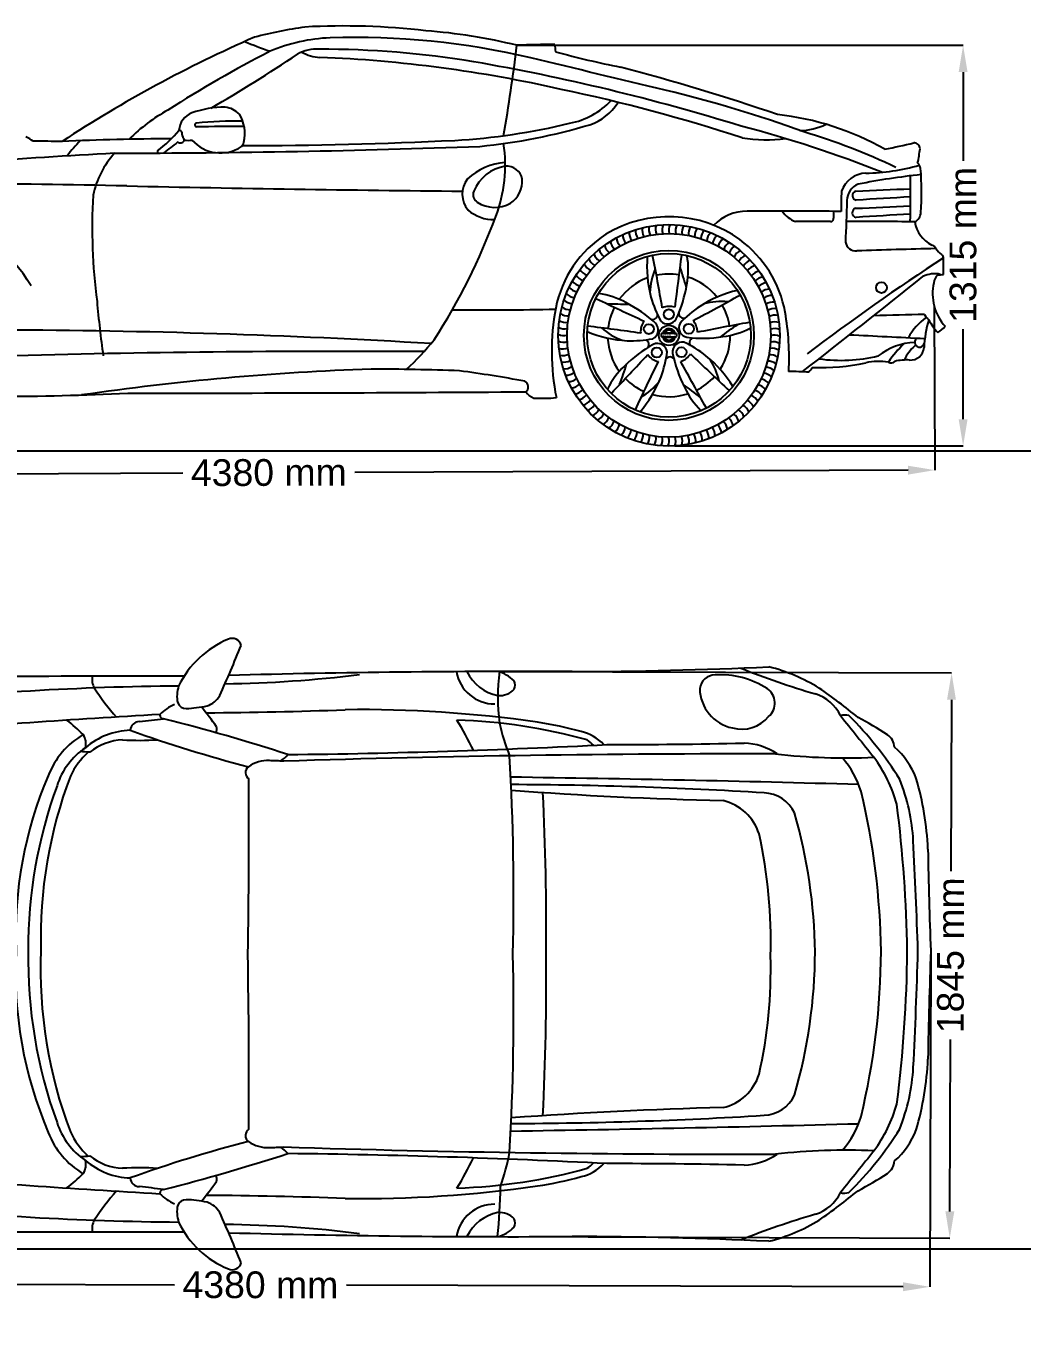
# Model space of a CAD drawing. Header units: millimetres. Extents: x 3410 to 10629, y 345 to 4475.
# Drawn here: x 4999 to 8162, y 350 to 4475 of the extents above; entities that cross this region are included whole.
import ezdxf

# ---------------------------------------------------------------- set-up
doc = ezdxf.new("R2010")
doc.units = ezdxf.units.MM
doc.header["$MEASUREMENT"] = 0
doc.styles.get("Standard").update_dxf_attribs({"font": 'arial.ttf'})
doc.dimstyles.get("Standard").update_dxf_attribs({"dimtxt": 85, "dimasz": 85, "dimexe": 0.18, "dimexo": 0.0625, "dimgap": 30, "dimtad": 0, "dimdec": 4, "dimzin": 0, "dimdsep": 46, "dimtxsty": 'Standard', "dimcen": 0.09, "dimadec": 0, "dimazin": 0, "dimtfac": 1, "dimtdec": 4, "dimtofl": 0, "dimtmove": 0, "dimatfit": 3, "dimfxl": 0, "dimtolj": 1, "dimtzin": 0, "dimarcsym": 0})

# ---------------------------------------------------------------- blocks, each defined once
blk = doc.blocks.new('*D5')
at = {"color": 0, "lineweight": -2, "transparency": 16777216}
for p, q in [((6558.1, 4413.7), (7975.4, 4413.7)), ((7975.2, 4328.7), (7975.2, 4047)), ((7975.2, 3226.4), (7975.2, 3512.6)), ((7059.7, 3141.4), (7975.4, 3141.4))]:
    blk.add_line(p, q, dxfattribs=at)
at = {"color": 0, "transparency": 16777216}
for points in [[(7961.1, 4328.7), (7989.4, 4328.7), (7975.2, 4413.7)], [(7961.1, 3226.4), (7989.4, 3226.4), (7975.2, 3141.4)]]:
    blk.add_solid(points, dxfattribs=at)
at = {"layer": 'Defpoints', "color": 0, "transparency": 16777216}
for p in [(6558.1, 4413.7), (7059.6, 3141.4), (7975.2, 3141.4)]:
    blk.add_point(p, dxfattribs=at)
at = {"color": 0, "transparency": 16777216, "insert": (7975.2, 3779.8), "char_height": 85, "attachment_point": 5, "rotation": 90}
blk.add_mtext('\\A1;1315 mm', dxfattribs=at)
blk = doc.blocks.new('*D6')
at = {"color": 0, "lineweight": -2, "transparency": 16777216}
for p, q in [((3652.7, 3569.6), (3654.7, 3048.3)), ((7883.3, 3586), (7885.3, 3064.7)), ((3739.7, 3048.8), (5497.1, 3055.6)), ((7800.3, 3064.5), (6042.9, 3057.7))]:
    blk.add_line(p, q, dxfattribs=at)
at = {"color": 0, "transparency": 16777216}
for points in [[(3739.7, 3063), (3739.8, 3034.6), (3654.7, 3048.5)], [(7800.3, 3078.7), (7800.4, 3050.4), (7885.3, 3064.8)]]:
    blk.add_solid(points, dxfattribs=at)
at = {"layer": 'Defpoints', "color": 0, "transparency": 16777216}
for p in [(3652.7, 3569.7), (7883.3, 3586), (7885.3, 3064.8)]:
    blk.add_point(p, dxfattribs=at)
at = {"color": 0, "transparency": 16777216, "insert": (5770, 3056.7), "char_height": 85, "attachment_point": 5, "rotation": 0.2219}
blk.add_mtext('\\A1;4380 mm', dxfattribs=at)
blk = doc.blocks.new('*D7')
at = {"color": 0, "lineweight": -2, "transparency": 16777216}
for p, q in [((6502.7, 2425.2), (7938.8, 2420.6)), ((7938.4, 2335.6), (7936.6, 1791.3)), ((7933.2, 711), (7934.9, 1256.9)), ((6496.9, 630.6), (7933.1, 626))]:
    blk.add_line(p, q, dxfattribs=at)
at = {"color": 0, "transparency": 16777216}
for points in [[(7924.2, 2335.7), (7952.5, 2335.6), (7938.7, 2420.6)], [(7919, 711), (7947.3, 710.9), (7932.9, 626)]]:
    blk.add_solid(points, dxfattribs=at)
at = {"layer": 'Defpoints', "color": 0, "transparency": 16777216}
for p in [(6502.6, 2425.2), (6496.8, 630.6), (7932.9, 626)]:
    blk.add_point(p, dxfattribs=at)
at = {"color": 0, "transparency": 16777216, "insert": (7935.8, 1524.1), "char_height": 85, "attachment_point": 5, "rotation": 89.8158}
blk.add_mtext('\\A1;1845 mm', dxfattribs=at)
blk = doc.blocks.new('*D8')
at = {"color": 0, "lineweight": -2, "transparency": 16777216}
for p, q in [((3641.7, 1549.3), (3638.7, 482.7)), ((7872.4, 1537.7), (7869.5, 471.1)), ((3723.7, 482.7), (5470.5, 477.9)), ((7784.5, 471.5), (6016.3, 476.4))]:
    blk.add_line(p, q, dxfattribs=at)
at = {"color": 0, "transparency": 16777216}
for points in [[(3723.8, 496.8), (3723.7, 468.5), (3638.7, 482.9)], [(7784.5, 485.7), (7784.4, 457.3), (7869.5, 471.3)]]:
    blk.add_solid(points, dxfattribs=at)
at = {"layer": 'Defpoints', "color": 0, "transparency": 16777216}
for p in [(3641.7, 1549.3), (7872.4, 1537.7), (7869.5, 471.3)]:
    blk.add_point(p, dxfattribs=at)
at = {"color": 0, "transparency": 16777216, "insert": (5743.4, 477.1), "char_height": 85, "attachment_point": 5, "rotation": 359.8428}
blk.add_mtext('\\A1;4380 mm', dxfattribs=at)

msp = doc.modelspace()

# ---------------------------------------------------------------- linework, layer by layer
at = {"color": 5}
for p, q in [((3409.90942, 3126.17317), (10629.19221, 3126.17317)), ((3439.02729, 592.41322), (10629.19221, 592.41322))]:
    msp.add_line(p, q, dxfattribs=at)
at = {"color": 7}
for centre, radius in [((7040.91698, 3492.62827), 351.71009), ((7040.91698, 3492.62827), 323.46339), ((7040.91698, 3492.62827), 270.00748), ((7040.91698, 3492.62827), 270.00748), ((7040.91698, 3492.62827), 260.1165), ((7715.95492, 3644.24897), 17.32608), ((7040.39816, 3559.36604), 15.96558), ((6977.28528, 3512.75795), 15.96558), ((7040.91698, 3492.62827), 32.03948), ((7104.22804, 3513.74481), 15.96558), ((7002.10925, 3438.33134), 15.96558), ((7080.56419, 3438.94125), 15.96558)]:
    msp.add_circle(centre, radius, dxfattribs=at)
for centre, radius, start, end in [((6101.63907, 2988.89768), 1498.66385, 98.323326, 104.56369628), ((6007.71618, 2198.25816), 2276.84385, 83.42148461, 93.09730967), ((6122.55578, 2623.66083), 1842.24491, 76.32525373, 85.45428348), ((7365.83693, 678.1432), 4103.67415, 113.5717263, 123.28916201), ((10865.95029, 17821.04294), 14359.56947, 248.885973125, 249.22995995), ((5984.41811, 3900.4645), 537.23225, 92.07851393, 113.08316804), ((6044.49531, 2010.53286), 2428.11428, 76.72606003, 91.87774776), ((6723.33935, 379.80089), 4037.26721, 90.6383501, 92.34596031), ((7051.4301, 4442.11006), 373.92665, 183.87846877, 187.46427141), ((7580.29989, 881.87473), 3950.10361, 117.21514467, 122.64263071), ((2657.17388, 9213.82651), 5794.73085, 300.370100165, 303.565733682), ((5920.87958, 4281.33313), 120.00472, 85.63983889, 119.90929228), ((5934.86516, 4489.5126), 114.22846, 238.39726152, 268.53345298), ((5945.33032, 1525.66882), 2875.36257, 80.46873803, 90.30542021), ((5768.30516, 200.75908), 4177.7684, 77.12925671, 87.75524156), ((793.6107, 5118.36504), 5807.38232, 350.1683203, 353.030427934), ((-488288.88881, -2057093.94359), 2120039.18808, 76.48876595806, 76.50062322702), ((7392.76133, 6934.10384), 2638.47798, 254.34249477, 258.95391988), ((5274.32305, -2266.09573), 6725.97789, 72.736982328, 80.180108496), ((5138.86129, -2326.34985), 6896.169, 70.987873153, 75.313620882), ((5592.52401, -1015.13961), 5403.18923, 71.8780315, 78.18420496), ((6126.22403, 481.55967), 3895.70984, 69.83420295, 76.60653539), ((5707.97014, 3736.55968), 537.64262, 118.71913584, 135.22607637), ((5626.713, 3927.22501), 289.78604, 89.06242423, 110.38410904), ((5623.72774, 4143.07555), 74.2996, 44.81072267, 84.03053114), ((6676.5027, 4411.46619), 250.26664, 281.28903942, 316.25167012), ((6733.79567, 4324.37992), 172.10193, 289.01090958, 327.07909532), ((5547.58269, 4139.76204), 62.99649, 110.25145557, 176.94704041), ((5541.21085, 4161.00075), 6.07672, 102.61887411, 271.30300721), ((5667.93489, 2776.98923), 1395.82752, 89.20887129, 95.26364876), ((5574.64548, 4133.34135), 119.23945, 346.87459647, 31.38491587), ((7291.94023, 3320.10241), 878.51526, 60.33744895, 83.89216292), ((5141.33752, 4439.41719), 453.51377, 307.34798016, 319.20587871), ((5486.12913, 4135.18176), 8.06744, 20.90765317, 100.3797516), ((5516.51024, 4134.67936), 23.09376, 171.58053162, 225.14182337), ((6108.37119, -45072.38882), 49230.57992, 90.485021031, 90.659929151), ((6243.57514, 6158.38344), 2049.79805, 273.26793103, 283.59785904), ((6262.22484, 5916.28366), 1832.23438, 275.5889269, 286.73659833), ((6343.23413, 567.29371), 3707.38562, 68.21479926, 75.51875346), ((7452.36666, 4347.89387), 204.73408, 271.08693171, 295.34533441), ((6915.26706, 2261.16073), 1957.32319, 64.36498129, 73.55964651), ((4887.5157, 3912.22855), 238.22617, 55.66279566, 62.18306738), ((5035.35848, -1942.8721), 6051.82666, 89.260409712, 90.12751218), ((5500.20615, -4691.32341), 8808.26768, 90.260702477, 92.516407046), ((5665.99868, 3644.47232), 680.33244, 136.73255351, 142.03123261), ((5237.38062, 37511.26406), 33440.16088, 270.073637599, 272.062135046), ((13338.10483, -6027.23379), 12823.07306, 127.787395017, 128.042019489), ((5489.28661, 4118.17966), 14.16003, 234.09299003, 327.30920215), ((5492.66171, 4113.40329), 9.01169, 341.41894235, 32.98346934), ((5511.42966, 4259.81833), 147.88185, 266.18915389, 275.63475991), ((5616.32648, 4192.48481), 120.5877, 221.45556418, 303.60054231), ((5656.59609, 4115.59528), 35.42481, 318.33413551, 344.72758877), ((5672.05619, 18180.76071), 14085.67246, 270.054628989, 272.801166027), ((6073.96919, 4031.78536), 447.0931, 338.79273732, 8.98998933), ((7351.54571, 4581.04366), 467.63132, 260.34745671, 277.41348284), ((5336.01711, 15164.7432), 11336.20396, 282.174514666, 282.649131439), ((7820.35409, 4085.70735), 18.07287, 358.18167986, 96.14581551), ((7425.72657, 4132.66594), 415.41954, 347.18384866, 353.42986201), ((7236.35779, -30724.20869), 34850.27378, 93.217461828, 94.684951833), ((5488.20265, 3880.02919), 282.34554, 137.40311861, 168.23706485), ((5426.40486, 4077.08013), 10.10452, 169.68593436, 212.90720254), ((6536.85187, 3840.40811), 202.22061, 94.51144782, 132.34899984), ((6542.47181, 3900.13377), 131.57683, 99.36616557, 157.54261999), ((6525.00031, 3979.13293), 50.97617, 10.85595114, 94.43485181), ((7670.4587, 3921.63123), 86.37047, 92.63098555, 160.6824247), ((8103.68782, 1621.87003), 2395.72678, 96.27944668, 101.10474676), ((7656.60439, 4656.3667), 648.53146, 270.87375198, 286.08984224), ((7804.95235, 4015.07376), 36.26634, 12.17866385, 44.55096882), ((6819.89371, 3947.7247), 1023.26105, 356.36158564, 4.20325892), ((4506.09712, -35463.77296), 39439.47528, 88.818841024, 90.390667222), ((7034.36159, 79751.19049), 75803.27746, 268.7034032677, 269.5092040887), ((6464.71408, 3941.6674), 80.18547, 143.05715675, 219.75874856), ((6492.95262, 3981.89342), 82.39602, 302.43745533, 4.76208097), ((7661.71094, 3920.92668), 55.34381, 110.5730779, 180.4875222), ((-929.89406, 3992.96117), 8738.36463, 359.083719588, 0.041809286), ((7026.16164, 3836.33439), 1817.19827, 176.80581665, 187.45662707), ((6447.97881, 3939.80993), 29.09928, 158.66761329, 237.10653902), ((10539.11391, 3849.78877), 2951.87137, 178.05058681, 179.28929215), ((67099.10321, 1709.12527), 59533.81721, 177.8713097337, 177.9986946436), ((7638.44658, 3936.4904), 14.71135, 105.23248231, 260.48727117), ((-6309.7655, 324526.52789), 320878.97394, 272.490670849, 272.5217377408), ((8706.96373, -12627.28038), 16583.87755, 93.106462562, 93.70260545), ((4578.54008, 3392.39076), 506.48181, 30.4977554, 112.63040189), ((6484.88049, 3985.77889), 125.66929, 229.38426761, 271.01524852), ((6487.13868, 3999.87859), 100.80507, 236.95885942, 299.74231342), ((7289.34318, 3738.66612), 148.20809, 90.15576243, 135.67357282), ((7336.21346, -60860.96804), 64747.85895, 89.7776613107, 90.0418323425), ((7471.94944, 3935.08031), 85.97241, 214.11778698, 250.08718888), ((7376.01198, 3877.25828), 188.41613, 355.46312481, 2.80826881), ((7637.69272, 3881.89391), 14.71135, 105.23248231, 260.48727117), ((-6310.51936, 324471.9314), 320878.97394, 272.490670849, 272.5217377408), ((8706.20988, -12681.87688), 16583.87755, 93.106462562, 93.70260545), ((7804.55199, 3885.2774), 36.62492, 298.11012814, 356.10404696), ((4642.38175, 4549.33023), 1969.2663, 327.05975298, 339.8219028), ((7040.7407, 3483.48939), 386.03179, 54.20324075, 121.25746789), ((7016.2455, 3828.54214), 39.2591, 164.96717604, 207.26201682), ((7037.38639, 3829.42843), 39.2591, 161.36717604, 203.66201682), ((7058.54122, 3828.98552), 39.2591, 157.76717604, 200.06201682), ((7079.62648, 3827.21516), 39.2591, 154.16717604, 196.46201682), ((7100.55898, 3824.12434), 39.2591, 150.56717604, 192.86201682), ((7121.25611, 3819.72525), 39.2591, 146.96717604, 189.26201682), ((7141.63616, 3814.03527), 39.2591, 143.36717604, 185.66201682), ((7459.18738, -18982.13601), 22836.39001, 89.761285082, 90.041446328), ((7554.95049, 3862.94084), 8.90657, 266.01649541, 356.22487857), ((7656.13926, -5322.37651), 9176.84466, 88.965585355, 90.325860738), ((7922.64543, 3870.2089), 102.29947, 189.69994822, 242.58989658), ((7034.88498, 3510.21054), 360.25986, 122.66662042, 168.92040786), ((6913.64992, 3804.47744), 39.2591, 182.96717604, 225.26201682), ((6933.48222, 3811.85324), 39.2591, 179.36717604, 221.66201682), ((6953.73852, 3817.96921), 39.2591, 175.76717604, 218.06201682), ((6974.33887, 3822.8012), 39.2591, 172.16717604, 214.46201682), ((6995.20198, 3826.33016), 39.2591, 168.56717604, 210.86201682), ((7161.61873, 3807.07683), 39.2591, 139.76717604, 182.06201682), ((7181.12494, 3798.87742), 39.2591, 136.16717604, 178.46201682), ((7200.07781, 3789.46937), 39.2591, 132.56717604, 174.86201682), ((7218.40255, 3778.88983), 39.2591, 128.96717604, 171.26201682), ((7236.02684, 3767.18055), 39.2591, 125.36717604, 167.66201682), ((7043.91044, 3497.94128), 372.50233, 10.58628487, 53.29845533), ((6857.46946, 3775.10626), 39.2591, 193.76717604, 236.06201682), ((6875.56839, 3786.06762), 39.2591, 190.16717604, 232.46201682), ((6894.31988, 3795.87091), 39.2591, 186.56717604, 228.86201682), ((7252.88111, 3754.38774), 39.2591, 121.76717604, 164.06201682), ((7268.89886, 3740.56188), 39.2591, 118.16717604, 160.46201682), ((7284.01687, 3725.75753), 39.2591, 114.56717604, 156.86201682), ((7634.8823, 3794.8185), 33.93794, 191.27838681, 274.27448838), ((8470.72998, -21227.21165), 25002.0777, 91.334729935, 91.910019505), ((7872.07284, 3762.56426), 17.1856, 18.72865455, 78.32259414), ((7987.71707, 3844.6281), 125.43276, 217.60783084, 229.70923394), ((6807.78772, 3735.72816), 39.2591, 204.56717604, 246.86201682), ((6823.51212, 3749.88677), 39.2591, 200.96717604, 243.26201682), ((6840.09451, 3763.03009), 39.2591, 197.36717604, 239.66201682), ((7361.97514, 3712.89396), 391.01264, 175.45277257, 194.65434601), ((808.65148, 2520.57871), 6300.83683, 9.67942186, 11.226447186), ((23569.4736, 1587.16991), 16629.95148, 172.536053829, 173.110988514), ((6850.60454, 3702.77376), 251.67522, 348.9696293, 9.69093483), ((7298.17548, 3710.03314), 39.2591, 110.96717604, 153.26201682), ((7311.3188, 3693.45075), 39.2591, 107.36717604, 149.66201682), ((7323.39497, 3676.0758), 39.2591, 103.76717604, 146.06201682), ((12071.90483, -2619.33337), 7597.89336, 123.187207467, 127.183220593), ((7898.13958, 3736.41818), 15.12371, 356.50795739, 55.96703351), ((7357.22227, 3719.73487), 556.23631, 356.56868649, 1.62381432), ((6779.15752, 3704.59241), 39.2591, 211.76717604, 254.06201682), ((6792.98338, 3720.61015), 39.2591, 208.16717604, 250.46201682), ((7040.91698, 3492.62827), 194.83524, 110.46769747, 144.02218769), ((7195.78255, 3618.6905), 215.9495, 156.75095762, 177.27435878), ((7040.91698, 3492.62827), 194.83524, 80.71299575, 101.74350016), ((8213.54997, 4025.83699), 1180.5156, 195.45607721, 198.80563362), ((7040.91698, 3492.62827), 194.83524, 38.46769747, 72.02218769), ((7334.35633, 3657.97687), 39.2591, 100.16717604, 142.46201682), ((7344.15962, 3639.22538), 39.2591, 96.56717604, 138.86201682), ((-20149.42857, 38732.76894), 44861.81079, 307.990785775, 308.61442835), ((7885.32645, 3604.15138), 84.09625, 78.10904591, 116.52659236), ((7915.67435, 3657.94898), 33.41498, 127.50595364, 177.40640528), ((7889.84794, 3806.60901), 122.2752, 272.56957648, 280.65757571), ((6754.65542, 3670.11384), 39.2591, 218.96717604, 261.26201682), ((6766.36471, 3687.73813), 39.2591, 215.36717604, 257.66201682), ((6686.26215, 3719.33168), 416.42674, 335.22807402, 351.06027548), ((7349.61453, 3255.34966), 391.01264, 103.45277257, 122.65434601), ((7352.76615, 3619.89534), 39.2591, 92.96717604, 135.26201682), ((7360.14195, 3600.06304), 39.2591, 89.36717604, 131.66201682), ((8033.07685, 3624.83356), 154.70828, 167.06624053, 221.975322), ((8869.568, 3925.04266), 3659.65554, 185.08764264, 187.80294433), ((6734.66784, 3632.83623), 39.2591, 226.16717604, 268.46201682), ((6744.07588, 3651.78911), 39.2591, 222.56717604, 264.86201682), ((13960.72046, 18623.40073), 16629.95148, 244.536053829, 245.110988514), ((6782.24697, 3376.56891), 251.67522, 60.9696293, 81.69093483), ((6896.16888, 4772.63907), 1180.5156, 267.45607721, 270.80563362), ((6715.71486, 3225.38669), 416.42674, 47.22807402, 63.06027548), ((7347.83014, 3719.9672), 379.26044, 196.22896691, 208.67810515), ((4190.56695, 9119.48516), 6300.83683, 297.67942186, 299.226447186), ((7208.66538, 3384.29773), 215.9495, 84.75095762, 105.27435878), ((7040.91698, 3492.62827), 194.83524, 8.71299575, 29.74350016), ((7366.25792, 3579.80674), 39.2591, 85.76717604, 128.06201682), ((7371.08991, 3559.20638), 39.2591, 82.16717604, 124.46201682), ((6441.28015, 13203.43294), 9630.19658, 269.474459453, 271.428406684), ((7402.57428, 3442.54726), 734.11124, 169.25270824, 191.58469972), ((6719.50999, 3593.34745), 39.2591, 233.36717604, 275.66201682), ((6726.46842, 3613.33002), 39.2591, 229.76717604, 272.06201682), ((7040.91698, 3492.62827), 194.83524, 152.71299575, 173.74350016), ((6988.57109, 3559.37294), 16.12373, 253.28199889, 356.81024761), ((7042.22007, 3527.89777), 56.69995, 72.16674052, 113.3039356), ((7088.21916, 3563.03741), 16.12373, 181.28199889, 284.81024761), ((7351.97053, 3270.9881), 379.26044, 124.22896691, 136.67810515), ((7374.61887, 3538.34328), 39.2591, 78.56717604, 120.86201682), ((7376.83085, 3517.29975), 39.2591, 74.96717604, 117.26201682), ((6553.2776, 3419.50588), 869.29189, 357.28299698, 9.7269888), ((7957.72356, -4189.50773), 7748.91491, 90.777064842, 91.971972031), ((7968.4608, 3395.23953), 189.70974, 125.46003663, 152.0188197), ((7896.51205, 3580.70899), 49.0915, 206.64345613, 231.51501132), ((4849.7914, -20367.58615), 23877.13921, 86.553408554, 89.821534714), ((6709.42092, 3552.27028), 39.2591, 240.56717604, 282.86201682), ((6713.82, 3572.9674), 39.2591, 236.96717604, 279.26201682), ((6039.51511, -2734.98828), 6300.83683, 81.67942186, 83.226447186), ((6968.88078, 3678.86956), 215.9495, 228.75095762, 249.27435878), ((7007.77638, 3504.76646), 56.69995, 144.16674052, 185.3039356), ((6975.47542, 3509.88602), 31.28921, 297.28677687, 42.61264865), ((7037.10752, 3560.19984), 31.28921, 225.28677687, 330.61264865), ((7039.86836, 3493.5785), 20.06, 115.42095124, 164.7587364), ((7041.07798, 3492.08747), 18.02856, 21.43475727, 158.62978656), ((7041.00393, 3492.65948), 16.29087, 25.31307569, 155.15425505), ((7041.00604, 3492.41627), 21.60453, 17.34497831, 116.82301292), ((7104.00417, 3517.13205), 31.28921, 153.28677687, 258.61264865), ((7074.86294, 3502.28784), 56.69995, 0.16674052, 41.3039356), ((10336.32328, -12815.78222), 16629.95148, 100.536053829, 101.110988514), ((7910.39213, 2542.15858), 1180.5156, 123.45607721, 126.80563362), ((7181.96744, 3738.56469), 251.67522, 276.9696293, 297.69093483), ((7377.71714, 3496.15886), 39.2591, 71.36717604, 113.66201682), ((7377.27423, 3475.00404), 39.2591, 67.76717604, 110.06201682), ((8225.84886, 3437.52148), 374.82433, 163.77016053, 177.5102299), ((8046.81322, 3639.4056), 205.28093, 208.23749355, 222.28289909), ((7815.8898, 3615.72412), 139.07945, 304.63736052, 317.27589173), ((5697.74717, 3951.58248), 761.95967, 311.91542416, 321.62120094), ((6706.3301, 3531.33778), 39.2591, 244.16717604, 286.46201682), ((6704.55974, 3510.25251), 39.2591, 247.76717604, 290.06201682), ((6930.64429, 3866.03857), 391.01264, 247.45277257, 266.65434601), ((7040.91698, 3492.62827), 194.83524, 182.46769747, 216.02218769), ((6919.5462, 3854.77163), 379.26044, 268.22896691, 280.67810515), ((6961.26327, 3463.46961), 16.12373, 325.28199889, 68.81024761), ((7004.28133, 3435.72259), 31.28921, 9.28677687, 114.61264865), ((7031.81041, 3493.27829), 15.28914, 161.54790017, 198.76316557), ((7042.1287, 4036.88641), 548.77001, 267.39965477, 272.38672494), ((7018.03064, 3497.45829), 0.97864, 97.19989449, 137.65632267), ((7040.69784, 2502.38612), 996.00606, 88.62840704, 91.34567665), ((7021.93232, 3499.33328), 11.89747, 247.26233502, 262.49730527), ((7021.11996, 3486.87265), 11.99463, 92.89618137, 105.53248897), ((7029.01443, 3459.65761), 29.18683, 100.45459482, 107.20990662), ((7041.03957, 3494.35463), 21.75631, 198.26018574, 341.95252022), ((7021.02567, 3479.55786), 19.30088, 81.48926247, 91.51933108), ((7041.03759, 3494.07082), 18.03181, 198.42767274, 341.50526739), ((7026.54263, 3490.13076), 2.88866, 221.86007085, 266.4690337), ((7026.66291, 3496.11112), 3.42207, 97.42115469, 127.52052958), ((7042.11727, 3219.66515), 280.29051, 87.21611991, 93.25121083), ((7041.19384, 3493.99772), 16.29316, 204.47481259, 335.50566603), ((7041.29133, 4066.29874), 579.24351, 268.52337344, 271.45710517), ((7083.71647, 3440.20088), 31.28921, 81.28677687, 186.61264865), ((7052.93545, 3490.86619), 9.19388, 60.06447057, 72.30042612), ((7045.97432, 3506.38973), 21.62276, 297.68550957, 303.31987989), ((7058.17627, 3499.78834), 1.15668, 235.63911449, 272.5812625), ((7058.15531, 3486.7784), 1.57252, 72.77760779, 101.12154173), ((7035.07265, 3875.51895), 377.59679, 273.51580714, 274.03280735), ((7069.47122, 3531.29108), 44.35818, 255.84138499, 259.94355834), ((7061.39601, 3491.93594), 6.92506, 63.01064997, 88.07893914), ((7061.64883, 3493.77938), 6.16544, 270.71234911, 302.72347316), ((7055.99982, 3492.94173), 9.97956, 334.1626348, 31.16905672), ((6926.24549, 3128.30819), 379.26044, 52.22896691, 64.67810515), ((7146.93037, 3899.98027), 416.42674, 263.22807402, 279.06027548), ((7122.49723, 3469.39885), 16.12373, 109.28199889, 212.81024761), ((7040.91698, 3492.62827), 194.83524, 326.46769747, 0.02218769), ((7372.41305, 3432.98627), 39.2591, 60.56717604, 102.86201682), ((7375.50387, 3453.91877), 39.2591, 64.16717604, 106.46201682), ((5440.30507, -41460.63126), 45006.82945, 86.926279928, 87.23213182), ((7830.97703, 3267.93263), 202.79619, 92.70560066, 128.25014683), ((8030.61431, 3209.56298), 353.47938, 133.49981815, 145.89466181), ((7836.92528, 3470.82197), 15.52434, 129.13213079, 354.19190999), ((6015.40585, -36305.32611), 39747.1635, 89.642525238, 91.5760436), ((6704.11683, 3489.09768), 39.2591, 251.36717604, 293.66201682), ((6705.00312, 3467.95679), 39.2591, 254.96717604, 297.26201682), ((-5210.96589, 14749.41829), 16629.95148, 316.536053829, 317.110988514), ((7194.58585, 3100.76048), 416.42674, 119.22807402, 135.06027548), ((7019.13187, 3464.86059), 56.69995, 216.16674052, 257.3039356), ((6658.99255, 3489.10625), 379.26044, 340.22896691, 352.67810515), ((7044.03417, 3407.86257), 16.12373, 37.28199889, 140.81024761), ((7461.09169, 3517.68225), 416.42674, 191.22807402, 207.06027548), ((7060.59365, 3463.32872), 56.69995, 288.16674052, 329.3039356), ((11511.56929, 7942.26665), 6300.83683, 225.67942186, 227.226447186), ((6910.6444, 3125.71634), 391.01264, 31.45277257, 50.65434601), ((7362.32398, 3391.90909), 39.2591, 53.36717604, 95.66201682), ((7368.01396, 3412.28915), 39.2591, 56.96717604, 99.26201682), ((7587.13589, 3925.41318), 512.07175, 262.17930464, 283.35621342), ((7922.35747, 3349.59525), 149.16585, 132.59357016, 154.24837294), ((7807.9995, 3457.67028), 43.55081, 266.26759931, 354.90708604), ((6385.19342, -5069.6291), 8460.03496, 91.966587949, 98.22611933), ((6097.52277, -3723.40491), 7108.82838, 87.756398192, 90.02135681), ((6707.2151, 3446.91327), 39.2591, 258.56717604, 300.86201682), ((6710.74405, 3426.05016), 39.2591, 262.16717604, 304.46201682), ((7071.36257, 3210.75416), 251.67522, 132.9696293, 153.69093483), ((5778.82475, 3750.50974), 1180.5156, 339.45607721, 342.80563362), ((12654.28209, 615.79914), 6300.83683, 153.67942186, 155.226447186), ((-7450.96654, -4681.06535), 16629.95148, 28.536053829, 29.110988514), ((6989.72562, 3299.61409), 215.9495, 12.75095762, 33.27435878), ((7347.16613, 3352.42032), 39.2591, 46.16717604, 88.46201682), ((7355.36554, 3371.92653), 39.2591, 49.76717604, 92.06201682), ((7652.82772, 3259.47128), 203.75113, 139.77284621, 145.16216909), ((7523.37182, 4071.48725), 680.93011, 267.80280816, 282.11371788), ((7708.43235, 3184.80831), 224.89918, 82.46327029, 100.80612881), ((7746.88068, 3420.78679), 15.80138, 235.49928508, 317.06190012), ((7794.92679, 3265.80316), 148.76138, 86.05380961, 104.19436597), ((5853.32418, -565.77206), 3980.19023, 79.43456061, 82.45676507), ((6574.7148, 3329.45002), 19.4059, 304.97940875, 64.31573395), ((6715.57605, 3405.44981), 39.2591, 265.76717604, 308.06201682), ((6721.69202, 3385.19351), 39.2591, 269.36717604, 311.66201682), ((7040.91698, 3492.62827), 194.83524, 224.71299575, 245.74350016), ((6651.70655, 3503.14284), 391.01264, 319.45277257, 338.65434601), ((6841.53059, 3481.66949), 215.9495, 300.75095762, 321.27435878), ((7040.91698, 3492.62827), 194.83524, 296.71299575, 317.74350016), ((7327.17854, 3315.1427), 39.2591, 38.96717604, 81.26201682), ((7337.75808, 3333.46744), 39.2591, 42.56717604, 84.86201682), ((7220.36055, -2756.59714), 6138.19552, 87.523455213, 88.130464153), ((4882.37572, 12744.44368), 9445.60769, 270.140551701, 272.668472016), ((5302.30759, 187494.87187), 184185.79455, 270.0061671682, 270.3992793102), ((6629.16869, 3343.36691), 52.59712, 214.53428278, 251.01859874), ((6729.06782, 3365.36121), 39.2591, 272.96717604, 315.26201682), ((6737.67435, 3346.03117), 39.2591, 276.56717604, 318.86201682), ((6747.47763, 3327.27968), 39.2591, 280.16717604, 322.46201682), ((7040.91698, 3492.62827), 194.83524, 254.46769747, 288.02218769), ((6405.64919, 2371.99698), 1180.5156, 51.45607721, 54.80563362), ((7318.4034, 3434.47985), 251.67522, 204.9696293, 225.69093483), ((7288.85058, 3264.64639), 39.2591, 28.16717604, 70.46201682), ((7302.67644, 3280.66414), 39.2591, 31.76717604, 74.06201682), ((7315.46926, 3297.51842), 39.2591, 35.36717604, 77.66201682), ((6638.88596, 3716.68501), 423.90482, 266.37184796, 276.03011945), ((6758.43899, 3309.18075), 39.2591, 283.76717604, 326.06201682), ((6770.51516, 3291.8058), 39.2591, 287.36717604, 329.66201682), ((7258.32185, 3235.36978), 39.2591, 20.96717604, 63.26201682), ((7274.04624, 3249.52838), 39.2591, 24.56717604, 66.86201682), ((6783.65849, 3275.22341), 39.2591, 290.96717604, 333.26201682), ((6797.81709, 3259.49901), 39.2591, 294.56717604, 336.86201682), ((6812.9351, 3244.69467), 39.2591, 298.16717604, 340.46201682), ((6828.95285, 3230.86881), 39.2591, 301.76717604, 344.06201682), ((7187.51409, 3189.38564), 39.2591, 6.56717604, 48.86201682), ((7206.26557, 3199.18892), 39.2591, 10.16717604, 52.46201682), ((7224.36451, 3210.15028), 39.2591, 13.76717604, 56.06201682), ((7241.73945, 3222.22646), 39.2591, 17.36717604, 59.66201682), ((6845.80713, 3218.076), 39.2591, 305.36717604, 347.66201682), ((6863.43141, 3206.36671), 39.2591, 308.96717604, 351.26201682), ((6881.75615, 3195.78717), 39.2591, 312.56717604, 354.86201682), ((6900.70903, 3186.37913), 39.2591, 316.16717604, 358.46201682), ((6920.21524, 3178.17971), 39.2591, 319.76717604, 2.06201682), ((7086.63199, 3158.92639), 39.2591, 348.56717604, 30.86201682), ((7107.49509, 3162.45534), 39.2591, 352.16717604, 34.46201682), ((7128.09545, 3167.28734), 39.2591, 355.76717604, 38.06201682), ((7148.35175, 3173.40331), 39.2591, 359.36717604, 41.66201682), ((7168.18405, 3180.77911), 39.2591, 2.96717604, 45.26201682), ((6940.1978, 3171.22128), 39.2591, 323.36717604, 5.66201682), ((6960.57786, 3165.53129), 39.2591, 326.96717604, 9.26201682), ((6981.27498, 3161.13221), 39.2591, 330.56717604, 12.86201682), ((7002.20748, 3158.04139), 39.2591, 334.16717604, 16.46201682), ((7023.29275, 3156.27103), 39.2591, 337.76717604, 20.06201682), ((7044.44757, 3155.82812), 39.2591, 341.36717604, 23.66201682), ((7065.58846, 3156.71441), 39.2591, 344.96717604, 27.26201682), ((5757.1374, 2246.97389), 303.6886, 112.37817664, 154.2807614), ((5653.83426, 2501.95578), 28.62188, 12.68551298, 115.48803608), ((2767.64803, 3652.6457), 3130.766, 335.38522233, 338.55948821), ((6691.77375, 16950.18494), 14525.45679, 270.16397057, 272.629706371), ((8224.95035, 4815.50214), 2564.16074, 248.11073515, 253.7191408), ((7216.1351, 1879.23857), 578.50478, 58.51660001, 75.78278421), ((5358.42677, -124504.77935), 126915.0079, 89.935724314, 90.4993564073), ((5263.61509, 2398.78008), 54.70926, 168.01381342, 208.20910309), ((5578.30735, 6261.24547), 3875.24773, 270.77758555, 277.11852025), ((6555.38901, -30707.53737), 33132.8029, 89.692266796, 91.579012677), ((6486.52668, 2443.89829), 121.55059, 189.07469837, 270.50073888), ((6525.22616, 2486.82322), 140.64264, 206.12395551, 258.60280964), ((6471.60865, 2320.83895), 107.37837, 44.06136204, 76.41644811), ((7172.34406, 2342.54894), 674.82895, 172.96291026, 186.89736364), ((6521.02686, 2381.44667), 31.10555, 335.74567361, 26.88556824), ((7188.89446, 2363.78138), 50.8974, 91.79052602, 171.72924168), ((7201.67181, 2133.73021), 281.2909, 57.53626768, 92.92780517), ((5545.26184, -6608.0715), 8987.04657, 90.393535921, 96.391758263), ((5866.93688, 2798.36691), 778.13939, 213.14430576, 221.77852374), ((5580.80992, 2346.62001), 102.44814, 161.71465249, 192.00365475), ((6503.23914, 2411.96648), 63.2794, 264.73626244, 316.82501461), ((7269.74734, 2374.5414), 131.26595, 181.50096883, 257.9395788), ((7320.55084, 2324.72502), 56.37604, 311.13287134, 55.28202758), ((7464.88446, 2225.67952), 134.93531, 26.32206148, 72.21584796), ((6327.77543, 670.5706), 2077.04078, 50.76161866, 55.02885393), ((5543.54197, 2167.29272), 170.24788, 115.50135937, 134.46758344), ((5506.71966, 2335.9967), 28.21827, 202.24657597, 270.73660337), ((5494.12627, 2684.37245), 376.81448, 271.97041161, 282.22828788), ((4437.6223, 1408.22306), 1438.31884, 35.80600114, 38.96329521), ((5552.34801, 2383.47717), 70.74487, 287.76934571, 330.49355317), ((7345.17059, -31385.40394), 33728.93596, 93.2648041, 94.670638917), ((4866.69954, 1921.35156), 436.36051, 44.05175652, 53.11694244), ((4864.91426, 6617.17878), 4379.09746, 276.47702339, 277.49262065), ((5435.05459, 2286.4575), 11.02175, 167.78447839, 274.61811002), ((3800.72392, -4125.1114), 6606.16378, 72.105077464, 75.668652261), ((5464.60297, 17141.91605), 14848.19264, 270.409600141, 272.116746298), ((6064.42934, -1632.99192), 3937.18262, 81.84106887, 90.74797012), ((6313.35575, 521.84268), 1749.90645, 74.48845557, 88.220893), ((5469.77282, 1721.15461), 1052.83918, 25.53567714, 31.47728166), ((7272.09225, 2353.31689), 111.20358, 254.47103792, 320.28643655), ((7598.21377, 2233.6345), 53.33535, 74.66672775, 103.42684723), ((20279.42692, 12349.63908), 16199.19993, 218.40916213, 219.010524209), ((6848.24621, 1509.21453), 1088.92541, 31.77579894, 45.43849568), ((7077.45954, 1211.45994), 1207.68508, 57.01827288, 62.15191979), ((5337.39461, 2009.0341), 229.79698, 91.80726667, 130.75865358), ((5358.31027, 2237.86262), 28.17584, 88.80615731, 178.26281358), ((6784.13894, 6283.58591), 4298.26219, 250.22823111, 255.46016853), ((5574.05807, 2243.576), 30.66243, 335.29547745, 11.52247463), ((7193.39129, 2419.07883), 708.73057, 192.84582329, 201.65122354), ((6425.36005, 1008.51237), 1271.31387, 74.64127623, 81.04769257), ((6734.79009, 2104.59035), 132.6703, 41.67468133, 78.12872874), ((5308.90103, 2003.48962), 255.9157, 120.1619919, 159.26860567), ((5138.23485, 2196.20999), 50.8509, 345.05688844, 34.1510013), ((5314.35638, 2026.21969), 182.21132, 92.78252103, 128.41047085), ((5358.63529, 3117.74481), 911.07877, 266.65722675, 273.67355066), ((5547.09168, 27307.28237), 25147.42371, 270.645991913, 272.95858315), ((6724.86815, 2122.85298), 102.18019, 41.93127654, 56.451246), ((6884.94146, 18690.76223), 16497.43293, 269.857307416, 271.370944248), ((7271.3858, 1997.4759), 200.74579, 55.70641911, 87.64175865), ((7704.33132, 2180.94001), 53.22544, 4.13288048, 54.96221018), ((5318.11406, 1991.33595), 232.09385, 124.28716168, 162.11828002), ((5368.26935, 1983.58161), 253.23756, 132.80338367, 154.4844924), ((5131.49273, 1299.6398), 872.14322, 85.41895118, 87.4007353), ((5757.6923, 2221.52029), 94.47389, 301.49245695, 320.5231745), ((7268.1861, -43564.84049), 45728.31272, 89.854272242, 91.817854822), ((-1123.76541, 1715.28644), 7671.19085, 358.600333219, 3.305368688), ((7602.93333, 4161.46708), 2010.60776, 263.61338695, 272.54341577), ((7364.19195, 1956.01591), 300.10109, 17.00988516, 40.49268294), ((7316.44521, 1877.53996), 465.77824, 15.75069598, 36.23183305), ((7599.83507, 2002.27291), 241.12207, 20.22423627, 49.19084677), ((5719.57727, 2104.02044), 23.88901, 127.46131586, 236.27555286), ((5765.92154, 2037.50891), 104.93537, 86.7183272, 125.45835945), ((5707.71119, -49.35349), 2192.56632, 87.12766922, 88.32164305), ((6229.62531, 1594.26644), 1263.16087, 156.6912827, 182.4825821), ((6516.21807, 1545.40977), 1510.30063, 159.97423871, 180.23295364), ((6489.28686, 1580.25177), 1443.56159, 159.20872473, 181.63867757), ((-16453.03834, 1923.32567), 22159.93606, 358.974486062, 0.415828133), ((5233.73364, -86089.67229), 88189.03013, 88.4343657252, 89.152413103), ((6487.18476, -11874.53702), 13940.65295, 86.480566427, 89.78538199), ((7200.31855, 1853.52258), 617.70292, 3.17843669, 21.77218562), ((6949.63169, 1824.50515), 914.53061, 2.30823378, 16.59030769), ((7522.93818, 15285.86227), 13274.08251, 265.754249648, 268.660895185), ((-1952.04335, 1610.22127), 8603.40243, 359.44660465, 2.870973596), ((7339.09921, 1928.38431), 111.50692, 25.31525577, 88.01540445), ((5417.02211, 1507.17113), 2297.6883, 0.73235184, 13.50642871), ((7176.49938, 1861.45569), 158.15455, 17.76794109, 76.75784688), ((3449.09811, 1461.13805), 4349.64251, 1.00180678, 7.16924627), ((5815.08056, 1510.20779), 1690.28225, 0.84021105, 15.99829986), ((5809.78463, 1570.83607), 1554.70821, 358.19495009, 12.58993187), ((-10536.65051, 949.50464), 18377.68886, 1.833194884, 2.926489698), ((21991.12099, 2090.44182), 14129.55824, 180.929062658, 182.241833858), ((6250.73295, 1467.9451), 1285.07952, 176.80573365, 203.19828688), ((6523.50045, 1512.35051), 1517.80925, 178.98379334, 200.00064127), ((6507.71383, 1480.5634), 1462.56493, 177.7112787, 200.71818733), ((-16999.18525, 1127.87195), 22706.0367, 359.605822921, 1.006481514), ((-1123.76541, 1340.52784), 7671.19085, 356.694631312, 1.399666781), ((-1952.04335, 1445.593), 8603.40243, 357.129026404, 0.55339535), ((5822.8667, 1543.93888), 1682.33815, 343.98321011, 359.69535925), ((5428.54394, 1546.56893), 2286.00079, 346.47667514, 359.74861806), ((3589.91041, 1582.44981), 4208.40877, 352.75665432, 359.38375229), ((-6069.42611, 1900.4562), 13905.79874, 356.980854573, 358.50395237), ((35155.89029, 654.04539), 27297.82015, 178.144897278, 178.865608337), ((5832.49409, 1481.38497), 1531.76225, 347.35608594, 1.5143203), ((7200.31855, 1202.2917), 617.70292, 338.22781438, 356.82156331), ((6949.63169, 1231.30913), 914.53061, 343.40969231, 357.69176622), ((7176.49938, 1194.35858), 158.15455, 283.24215312, 342.23205891), ((7339.09921, 1127.42997), 111.50692, 271.98459555, 334.68474423), ((7522.93818, -12230.04799), 13274.08251, 91.339104815, 94.245750352), ((7316.44521, 1178.27432), 465.77824, 323.76816695, 344.24930402), ((5318.11406, 1064.47832), 232.09385, 197.88171998, 235.71283832), ((6487.18476, 14930.35129), 13940.65295, 270.21461801, 273.519433573), ((7364.19195, 1099.79837), 300.10109, 319.50731706, 342.99011484), ((5308.90103, 1052.32466), 255.9157, 200.73139433, 239.8380081), ((5368.26935, 1072.23267), 253.23756, 205.5155076, 227.19661633), ((5719.57727, 951.79383), 23.88901, 123.72444714, 232.53868414), ((5233.73364, 89145.48656), 88189.03013, 270.847586897, 271.5656342748), ((6848.24621, 1546.59974), 1088.92541, 314.56150432, 328.22420106), ((7599.83507, 1053.54136), 241.12207, 310.80915323, 339.77576373), ((6784.13894, -3227.77164), 4298.26219, 104.53983147, 109.77176889), ((5765.92154, 1018.30537), 104.93537, 234.54164055, 273.2816728), ((5707.71119, 3105.16777), 2192.56632, 271.67835695, 272.87233078), ((5757.6923, 834.29399), 94.47389, 39.4768255, 58.50754305), ((7268.1861, 46620.65476), 45728.31272, 268.182145178, 270.145727758), ((5131.49273, 1756.17448), 872.14322, 272.5992647, 274.58104882), ((5138.23485, 859.60429), 50.8509, 325.8489987, 14.94311156), ((5337.39461, 1046.78018), 229.79698, 229.24134642, 268.19273333), ((5314.35638, 1029.59458), 182.21132, 231.58952915, 267.21747897), ((3800.72392, 7180.92567), 6606.16378, 284.331347739, 287.894922536), ((5547.09168, -24251.46809), 25147.42371, 87.04141685, 89.354008087), ((5469.77282, 1334.65967), 1052.83918, 328.52271834, 334.46432286), ((5666.5863, 1065.37953), 884.0243, 341.79370334, 349.10072806), ((7271.3858, 1058.33838), 200.74579, 272.35824135, 304.29358089), ((7602.93333, -1105.65281), 2010.60776, 87.45658423, 96.38661305), ((20279.42692, -9293.8248), 16199.19993, 140.989475791, 141.59083787), ((7704.33132, 874.87427), 53.22544, 305.03778982, 355.86711952), ((4866.69954, 1134.46272), 436.36051, 306.88305756, 315.94824348), ((5358.63529, -61.93053), 911.07877, 86.32644934, 93.34277325), ((5574.05807, 812.23828), 30.66243, 348.47752537, 24.70452255), ((6313.35575, 2533.97159), 1749.90645, 271.779107, 285.51154443), ((6734.79009, 951.22393), 132.6703, 281.87127126, 318.32531867), ((6724.86815, 932.9613), 102.18019, 303.548754, 318.06872346), ((6884.94146, -15634.94795), 16497.43293, 88.629055752, 90.142692584), ((7077.45954, 1844.35434), 1207.68508, 297.84808021, 302.98172712), ((7345.17059, 34441.21822), 33728.93596, 265.329361083, 266.7351959), ((5358.31027, 817.95166), 28.17584, 181.73718642, 271.19384269), ((4864.91426, -3561.3645), 4379.09746, 82.50737935, 83.52297661), ((4437.6223, 1647.59121), 1438.31884, 321.03670479, 324.19399886), ((6064.42934, 4688.8062), 3937.18262, 269.25202988, 278.15893113), ((4389.06483, 836.79893), 2117.82501, 354.41264245, 358.71148616), ((6425.36005, 2047.30191), 1271.31387, 278.95230743, 285.35872377), ((5866.93688, 257.44736), 778.13939, 138.22147626, 146.85569424), ((5435.05459, 769.35678), 11.02175, 85.38188998, 192.21552161), ((5543.54197, 888.52156), 170.24788, 225.53241656, 244.49864063), ((5506.71966, 719.81757), 28.21827, 89.26339663, 157.75342403), ((5494.12627, 371.44183), 376.81448, 77.77171212, 88.02958839), ((5464.60297, -14086.10178), 14848.19264, 87.883253702, 89.590399859), ((7464.88446, 830.13476), 134.93531, 287.78415204, 333.67793852), ((6327.77543, 2385.24367), 2077.04078, 304.97114607, 309.23838134), ((7598.21377, 822.17978), 53.33535, 256.57315277, 285.33327225), ((5545.26184, 9663.88578), 8987.04657, 263.608241737, 269.606464079), ((5580.80992, 709.19426), 102.44814, 167.99634525, 198.28534751), ((5552.34801, 672.3371), 70.74487, 29.50644683, 72.23065429), ((2767.64803, -596.83143), 3130.766, 21.44051179, 24.61477767), ((6486.52668, 611.91599), 121.55059, 89.49926112, 170.92530163), ((6525.22616, 568.99106), 140.64264, 101.39719036, 153.87604449), ((6503.23914, 643.8478), 63.2794, 43.17498539, 95.26373756), ((8224.95035, -1759.68786), 2564.16074, 106.2808592, 111.88926485), ((5263.61509, 657.0342), 54.70926, 151.79089691, 191.98618658), ((5757.1374, 808.84039), 303.6886, 205.7192386, 247.62182336), ((5578.30735, -3205.4312), 3875.24773, 82.88147975, 89.22241445), ((6471.60865, 734.97533), 107.37837, 283.58355189, 315.93863796), ((6521.02686, 674.36761), 31.10555, 333.11443176, 24.25432639), ((7216.1351, 1176.5757), 578.50478, 284.21721579, 301.48339999), ((5358.42677, 127560.59363), 126915.0079, 269.5006435927, 270.064275686), ((6555.38901, 33763.35165), 33132.8029, 268.420987323, 270.307733204), ((6691.77375, -13894.37066), 14525.45679, 87.370293629, 89.83602943), ((5653.83426, 553.8585), 28.62188, 244.51196392, 347.31448702)]:
    msp.add_arc(centre, radius, start, end, dxfattribs=at)

# ---------------------------------------------------------------- texts
at = {"color": 7, "insert": (7021.46165, 3495.76919), "char_height": 4.9146102, "attachment_point": 1}
msp.add_mtext_dynamic_manual_height_columns('{\\fBankGothic Lt BT|b0|i0|c0|p34;NISSAN}', width=64.8279191, gutter_width=0.16382, heights=[0], dxfattribs=at)

# ---------------------------------------------------------------- dimensions: what is measured, and where the dimension line sits
at = {"color": 7}
for base, p1, p2, angle, text, picture, middle, dimtype in [((7975.24104, 3141.41652), (6558.08072, 4413.68439), (7059.63309, 3141.41652), 90, '1315 mm', '*D5', (7975.24104, 3779.77181), 160), ((7932.88293, 625.9828), (6502.59856, 2425.22347), (6496.82786, 630.6005), 269.81576339, '1845 mm', '*D7', (7935.77091, 1524.11315), 161), ((7869.45071, 471.27871), (3641.65317, 1549.33996), (7872.37721, 1537.73025), 359.84277259, '4380 mm', '*D8', (5743.37599, 477.11296), 161)]:
    dim = msp.add_linear_dim(base=base, p1=p1, p2=p2, angle=angle, text=text, dimstyle='Standard', dxfattribs=at)
    dim.commit()
    dim.dimension.update_dxf_attribs({"geometry": picture, "text_midpoint": middle, "dimtype": dimtype})
dim = msp.add_aligned_dim(p1=(3652.69225, 3569.66058), p2=(7883.31046, 3586.04338), distance=-521.19778, text='4380 mm', dimstyle='Standard', dxfattribs=at)
dim.commit()
dim.dimension.update_dxf_attribs({"geometry": '*D6', "text_midpoint": (5770.01965, 3056.6581)})

doc.saveas('drawing.dxf')
